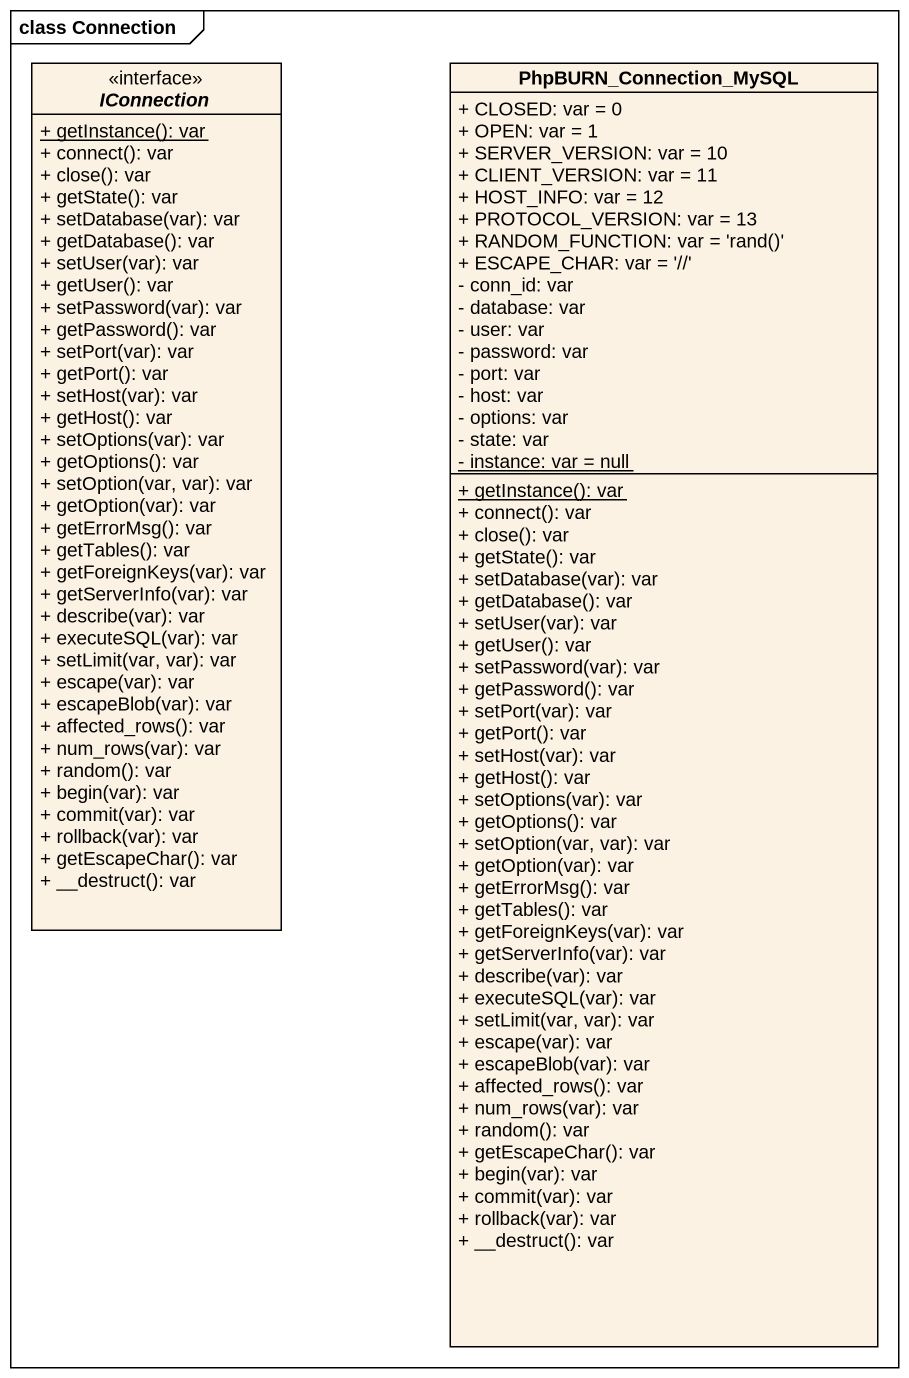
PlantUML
@startuml
mainframe class Connection
hide circle
hide empty members
skinparam classAttributeIconSize 0
interface IConnection <<interface>> {
  {static} + getInstance(): var
  + connect(): var
  + close(): var
  + getState(): var
  + setDatabase(var): var
  + getDatabase(): var
  + setUser(var): var
  + getUser(): var
  + setPassword(var): var
  + getPassword(): var
  + setPort(var): var
  + getPort(): var
  + setHost(var): var
  + getHost(): var
  + setOptions(var): var
  + getOptions(): var
  + setOption(var, var): var
  + getOption(var): var
  + getErrorMsg(): var
  + getTables(): var
  + getForeignKeys(var): var
  + getServerInfo(var): var
  + describe(var): var
  + executeSQL(var): var
  + setLimit(var, var): var
  + escape(var): var
  + escapeBlob(var): var
  + affected_rows(): var
  + num_rows(var): var
  + random(): var
  + begin(var): var
  + commit(var): var
  + rollback(var): var
  + getEscapeChar(): var
  + __destruct(): var
}
class PhpBURN_Connection_MySQL {
  + CLOSED: var = 0
  + OPEN: var = 1
  + SERVER_VERSION: var = 10
  + CLIENT_VERSION: var = 11
  + HOST_INFO: var = 12
  + PROTOCOL_VERSION: var = 13
  {field} + RANDOM_FUNCTION: var = 'rand()'
  + ESCAPE_CHAR: var = '//'
  - conn_id: var
  - database: var
  - user: var
  - password: var
  - port: var
  - host: var
  - options: var
  - state: var
  {static} - instance: var = null
  {static} + getInstance(): var
  + connect(): var
  + close(): var
  + getState(): var
  + setDatabase(var): var
  + getDatabase(): var
  + setUser(var): var
  + getUser(): var
  + setPassword(var): var
  + getPassword(): var
  + setPort(var): var
  + getPort(): var
  + setHost(var): var
  + getHost(): var
  + setOptions(var): var
  + getOptions(): var
  + setOption(var, var): var
  + getOption(var): var
  + getErrorMsg(): var
  + getTables(): var
  + getForeignKeys(var): var
  + getServerInfo(var): var
  + describe(var): var
  + executeSQL(var): var
  + setLimit(var, var): var
  + escape(var): var
  + escapeBlob(var): var
  + affected_rows(): var
  + num_rows(var): var
  + random(): var
  + getEscapeChar(): var
  + begin(var): var
  + commit(var): var
  + rollback(var): var
  + __destruct(): var
}
@enduml
